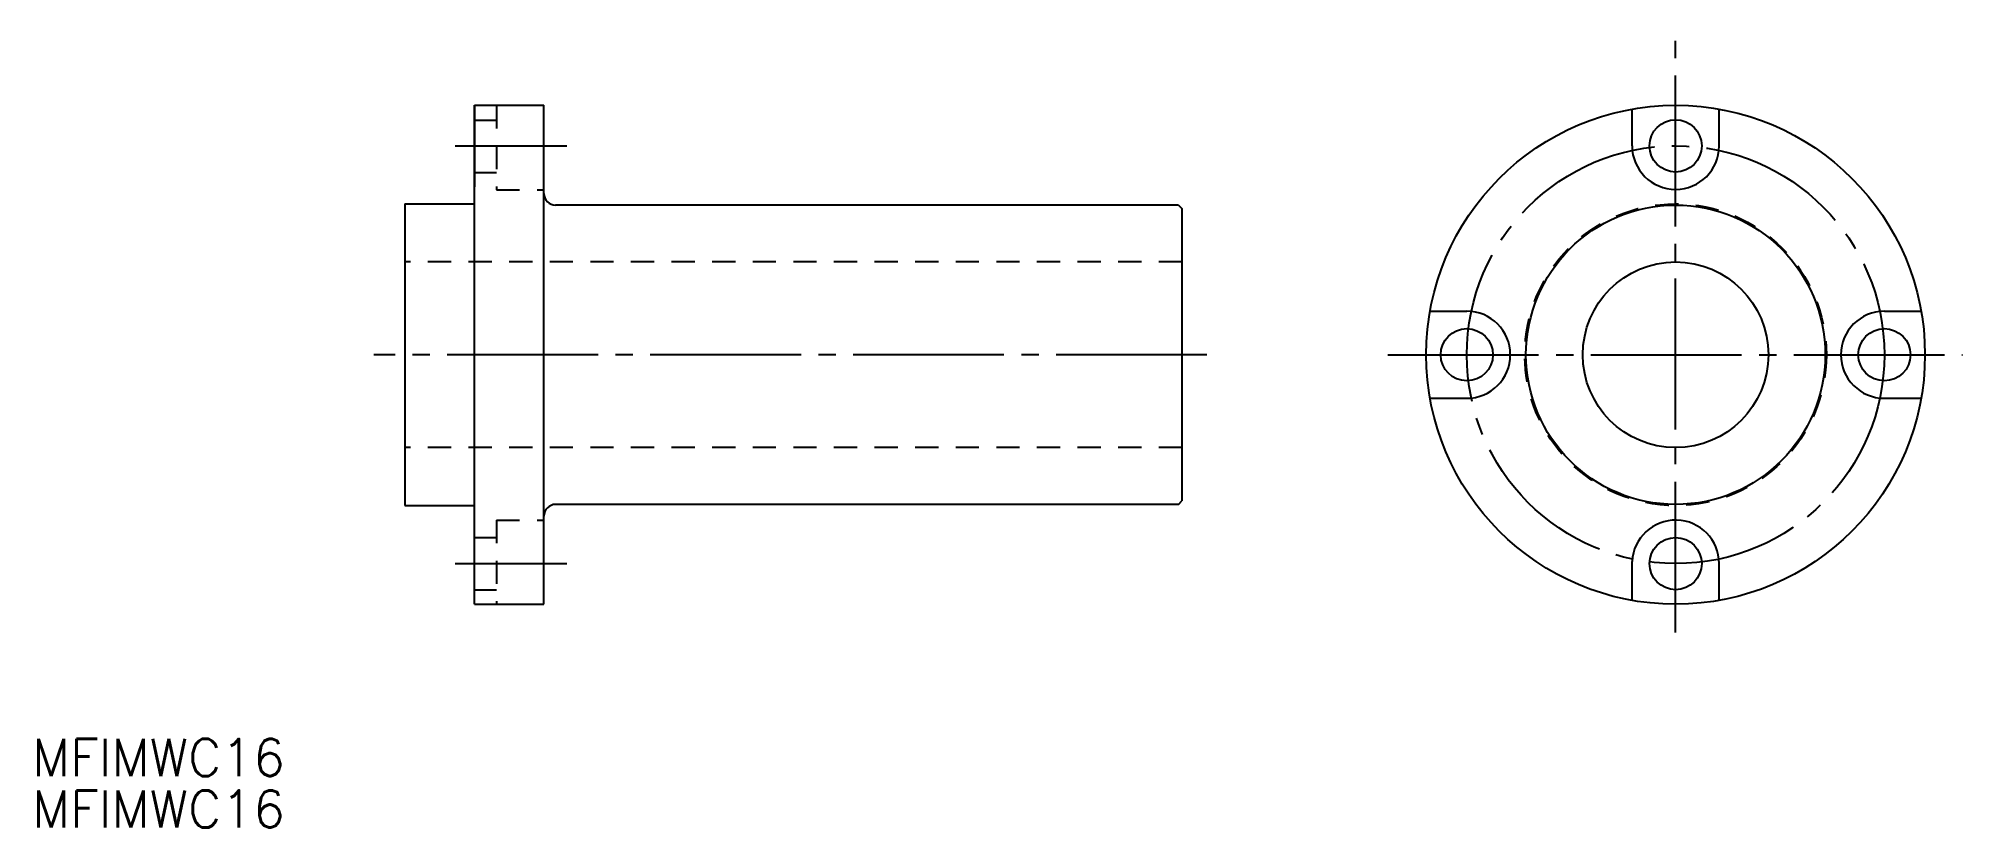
# Model space of a CAD drawing. Extents: x 80 to 246, y 139 to 207.
import ezdxf

# ---------------------------------------------------------------- set-up
doc = ezdxf.new("R2010")
doc.units = 0
doc.linetypes.add('CENTER', pattern=[17.5, 13, -1.5, 1.5, -1.5])
doc.linetypes.add('DASHED', pattern=[3.5, 2, -1.5])
doc.layers.get('0').update_dxf_attribs({"linetype": 'CONTINUOUS'})
doc.layers.add('CENTER', color=1, linetype='CENTER')
doc.layers.add('SIZE', color=7, linetype='CONTINUOUS')
doc.styles.get("Standard").update_dxf_attribs({"font": 'txt.shx', "bigfont": '@extfont2.shx'})

msp = doc.modelspace()

# ---------------------------------------------------------------- linework, layer by layer
at = {"color": 7, "linetype": 'CONTINUOUS'}
for p, q in [((117.64, 200.95), (117.64, 193.91)), ((117.64, 200.95), (123.64, 200.95)), ((117.64, 157.95), (117.64, 200.95)), ((123.64, 157.95), (123.64, 200.95)), ((217.45, 197.45), (217.45, 200.62)), ((224.95, 197.45), (224.95, 200.62)), ((111.64, 192.45), (111.64, 166.45)), ((111.64, 192.45), (117.64, 192.45)), ((178.34, 192.35), (124.64, 192.35)), ((178.34, 192.35), (178.64, 192.05)), ((178.64, 192.05), (178.64, 166.85)), ((200.03, 183.2), (203.2, 183.2)), ((239.2, 183.2), (242.37, 183.2)), ((200.03, 175.7), (203.2, 175.7)), ((239.2, 175.7), (242.37, 175.7)), ((111.64, 166.45), (117.64, 166.45)), ((178.34, 166.55), (124.64, 166.55)), ((178.34, 166.55), (178.64, 166.85)), ((217.45, 158.27), (217.45, 161.63)), ((224.95, 158.27), (224.95, 161.45)), ((117.64, 157.95), (123.64, 157.95))]:
    msp.add_line(p, q, dxfattribs=at)
at = {"color": 3, "linetype": 'DASHED'}
for p, q in [((119.54, 200.95), (119.54, 193.66)), ((117.64, 199.66), (119.54, 199.66)), ((117.64, 195.16), (119.54, 195.16)), ((119.54, 193.66), (123.64, 193.66)), ((178.64, 187.45), (111.64, 187.45)), ((178.64, 171.45), (111.64, 171.45)), ((119.54, 165.2), (123.64, 165.2)), ((119.54, 165.2), (119.54, 157.95)), ((117.64, 163.7), (119.54, 163.7)), ((117.64, 159.2), (119.54, 159.2))]:
    msp.add_line(p, q, dxfattribs=at)
at = {"color": 7, "linetype": 'CONTINUOUS'}
for centre, radius in [((221.2, 179.45), 21.5), ((221.2, 197.45), 2.25), ((221.2, 179.45), 8), ((203.2, 179.45), 2.25), ((239.2, 179.45), 2.25), ((221.2, 161.45), 2.25)]:
    msp.add_circle(centre, radius, dxfattribs=at)
at = {"color": 3, "linetype": 'DASHED'}
msp.add_circle((221.2, 179.45), 13, dxfattribs=at)
at = {"color": 7, "linetype": 'CONTINUOUS'}
for centre, radius, start, end in [((221.2, 197.45), 3.75, 180, 0), ((124.64, 193.35), 1, 180, 270), ((203.2, 179.45), 3.75, 270, 90), ((239.2, 179.45), 3.75, 90, 270), ((124.64, 165.55), 1, 90, 180), ((221.2, 161.45), 3.75, 0, 177.2397)]:
    msp.add_arc(centre, radius, start, end, dxfattribs=at)
at = {"layer": 'CENTER', "color": 1, "linetype": 'CENTER'}
for p, q in [((221.2, 155.51), (221.2, 206.71)), ((115.98, 197.45), (125.61, 197.45)), ((180.8, 179.45), (108.98, 179.45)), ((196.39, 179.45), (245.94, 179.45)), ((115.98, 161.45), (125.61, 161.45))]:
    msp.add_line(p, q, dxfattribs=at)
msp.add_circle((221.2, 179.45), 18, dxfattribs=at)
at = {"layer": 'SIZE', "color": 7, "linetype": 'CONTINUOUS'}
msp.add_circle((221.2, 179.45), 12.9, dxfattribs=at)

# ---------------------------------------------------------------- texts
at = {"color": 7, "linetype": 'CONTINUOUS'}
for p in [(79.51, 143.14), (79.51, 138.7)]:
    msp.add_text('MFIMWC16', height=3.2, dxfattribs=at).set_placement(p)

doc.saveas('drawing.dxf')
